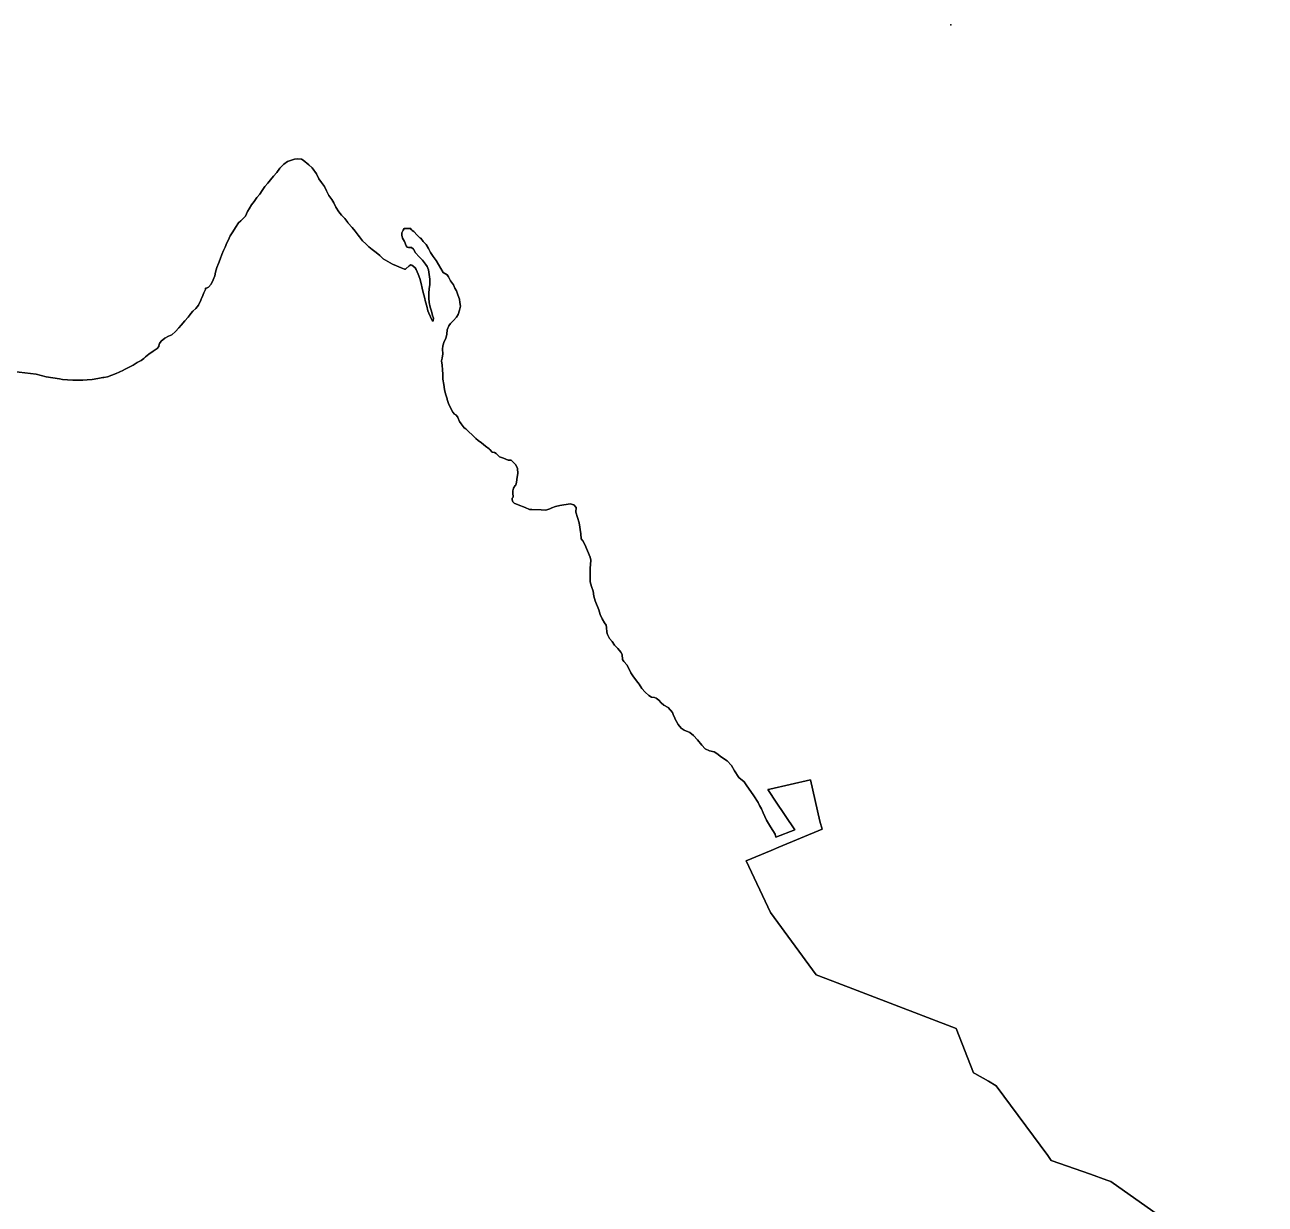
# Model space of a CAD drawing. Header units: inches. Extents: x 11258954 to 11313122, y 3645444 to 3695200.
# Drawn here: x 11282009 to 11284920, y 3666775 to 3669544 of the extents above; entities that cross this region are included whole.
import ezdxf

# ---------------------------------------------------------------- set-up
doc = ezdxf.new("R2010")
doc.units = ezdxf.units.IN
doc.header["$MEASUREMENT"] = 0
doc.layers.add('SchoolLocation_HigherEducation', color=4, linetype='Continuous')
doc.layers.add('SchoolZone_High', color=63, linetype='Continuous')

msp = doc.modelspace()

# ---------------------------------------------------------------- linework, layer by layer
at = {"layer": 'SchoolLocation_HigherEducation'}
msp.add_point((11284182.6709, 3669543.703), dxfattribs=at)
at = {"layer": 'SchoolZone_High'}
for points in [[(11284920.252, 3666572.353, 0), (11284558.073, 3666828.7005, 0), (11284548.752, 3666831.9905, 0), (11284510.129, 3666845.622, 0), (11284418.1405, 3666878.0885, 0), (11284409.656, 3666889.5815, 0), (11284288.791, 3667053.2985, 0), (11284270.585, 3667063.8175, 0), (11284238.9935, 3667082.0705, 0), (11284235.875, 3667083.872, 0), (11284194.7185, 3667187.3515, 0), (11283905.3895, 3667298.554, 0), (11283865.8345, 3667313.756, 0), (11283759.37, 3667460.144, 0), (11283701.9355, 3667581.317, 0), (11283760.315, 3667605.698, 0), (11283778.734, 3667613.39, 0), (11283880.1935, 3667655.7625, 0), (11283875.1475, 3667674.618, 0), (11283852.7335, 3667771.7045, 0), (11283757.639, 3667749.75, 0), (11283752.89, 3667748.6535, 0), (11283756.1355, 3667743.786, 0), (11283770.9645, 3667721.548, 0), (11283816, 3667654, 0), (11283771.1815, 3667636.465, 0), (11283770, 3667644.25, 0), (11283759, 3667660.75, 0), (11283750, 3667677, 0), (11283746, 3667685.5, 0), (11283742, 3667694, 0), (11283738, 3667703, 0), (11283733, 3667711.5, 0), (11283730, 3667718.5, 0), (11283720, 3667734, 0), (11283702, 3667760, 0), (11283697, 3667767, 0), (11283684.676, 3667777.259, 0), (11283674.53, 3667792.1795, 0), (11283667.3685, 3667804.7125, 0), (11283657.2225, 3667816.052, 0), (11283644.0925, 3667825.0045, 0), (11283633.3495, 3667833.36, 0), (11283626.7845, 3667836.941, 0), (11283616.0415, 3667839.328, 0), (11283605.299, 3667844.103, 0), (11283598.137, 3667853.055, 0), (11283587.991, 3667865.5885, 0), (11283578.442, 3667875.7345, 0), (11283569.4895, 3667882.896, 0), (11283556.3595, 3667888.2675, 0), (11283549.198, 3667892.4455, 0), (11283542.036, 3667901.3975, 0), (11283534.65, 3667915.75, 0), (11283534.35, 3667917.25, 0), (11283531.35, 3667922.05, 0), (11283528.8, 3667929.55, 0), (11283518.75, 3667941.4, 0), (11283508.75, 3667946.65, 0), (11283502.2, 3667952.5, 0), (11283497.1, 3667958.15, 0), (11283490.6, 3667963.05, 0), (11283486.5, 3667964.95, 0), (11283479.75, 3667965.35, 0), (11283473.05, 3667969.05, 0), (11283464.75, 3667977.35, 0), (11283456.95, 3667985.95, 0), (11283450.5, 3667995.85, 0), (11283447.35, 3668000, 0), (11283437.45, 3668013.1, 0), (11283431.25, 3668022.75, 0), (11283422.45, 3668040.6, 0), (11283414.35, 3668049.15, 0), (11283412, 3668053.95, 0), (11283410.5, 3668065.9, 0), (11283407.85, 3668071.3, 0), (11283400.5, 3668079.75, 0), (11283393.15, 3668087.15, 0), (11283387.65, 3668096, 0), (11283381.25, 3668103.3, 0), (11283376.6, 3668112.95, 0), (11283374.55, 3668118.15, 0), (11283374.15, 3668129.1, 0), (11283373.15, 3668134.6, 0), (11283369.65, 3668140.1, 0), (11283364, 3668149.2, 0), (11283359.25, 3668159.15, 0), (11283356.05, 3668170.8, 0), (11283347.25, 3668191.95, 0), (11283344.3, 3668202.5, 0), (11283343.05, 3668214.45, 0), (11283338.55, 3668225.3, 0), (11283335.6, 3668236.15, 0), (11283335.35, 3668257.2, 0), (11283335.6, 3668267.4, 0), (11283337.25, 3668286.7, 0), (11283336.1, 3668293.9, 0), (11283323.4, 3668323.45, 0), (11283318.15, 3668332.4, 0), (11283314.75, 3668337.35, 0), (11283313.8, 3668348.9, 0), (11283309.6045, 3668374.4215, 0), (11283302.147, 3668399.423, 0), (11283302.8, 3668410.9, 0), (11283297.1, 3668416.75, 0), (11283288.65, 3668418.95, 0), (11283264.65, 3668415.3, 0), (11283254.1, 3668412.65, 0), (11283245.55, 3668409.75, 0), (11283240.65, 3668407.25, 0), (11283231.3, 3668404.6, 0), (11283220.8, 3668405.5, 0), (11283198.6, 3668405.7, 0), (11283193.45, 3668406.15, 0), (11283183.45, 3668410.85, 0), (11283177.1585, 3668413.1625, 0), (11283176.961, 3668413.235, 0), (11283173, 3668414.75, 0), (11283163, 3668418.5, 0), (11283157, 3668420.75, 0), (11283154, 3668424, 0), (11283153, 3668428.75, 0), (11283153, 3668432.25, 0), (11283155, 3668434.75, 0), (11283154, 3668444.75, 0), (11283154, 3668450, 0), (11283156, 3668455.75, 0), (11283160, 3668462.5, 0), (11283161, 3668463.25, 0), (11283163, 3668470, 0), (11283164, 3668482, 0), (11283166, 3668490.75, 0), (11283165, 3668502.5, 0), (11283161, 3668510.75, 0), (11283159, 3668513, 0), (11283150, 3668521.5, 0), (11283143, 3668522, 0), (11283132, 3668526.25, 0), (11283123, 3668529.75, 0), (11283115, 3668537.5, 0), (11283111, 3668540, 0), (11283106, 3668540.75, 0), (11283100, 3668546.75, 0), (11283099, 3668548, 0), (11283090, 3668554.5, 0), (11283081, 3668562.25, 0), (11283073, 3668568, 0), (11283067, 3668572.25, 0), (11283060, 3668580, 0), (11283059, 3668581, 0), (11283051, 3668588, 0), (11283044, 3668595.25, 0), (11283040, 3668597.5, 0), (11283033, 3668606.75, 0), (11283029, 3668612.5, 0), (11283025, 3668622, 0), (11283025, 3668622.5, 0), (11283020, 3668628.25, 0), (11283017, 3668630, 0), (11283013, 3668634.75, 0), (11283008, 3668644.75, 0), (11283003, 3668654.75, 0), (11283000, 3668664.25, 0), (11283000, 3668665.75, 0), (11282996, 3668677.25, 0), (11282994, 3668688, 0), (11282992, 3668699.5, 0), (11282990, 3668712, 0), (11282990, 3668717.5, 0), (11282990, 3668723.75, 0), (11282989, 3668733.75, 0), (11282988, 3668744.5, 0), (11282987, 3668755.25, 0), (11282988, 3668761.5, 0), (11282990, 3668771.5, 0), (11282989, 3668782.25, 0), (11282990, 3668790.5, 0), (11282993, 3668800, 0), (11282997, 3668807.25, 0), (11282999, 3668817.5, 0), (11283000, 3668827.75, 0), (11283004, 3668837, 0), (11283008, 3668842.25, 0), (11283015, 3668849.5, 0), (11283022, 3668857.5, 0), (11283026, 3668863.5, 0), (11283029, 3668874.25, 0), (11283031, 3668883, 0), (11283030, 3668891.75, 0), (11283029, 3668899.5, 0), (11283025, 3668909.5, 0), (11283022, 3668919.5, 0), (11283018, 3668925.5, 0), (11283015, 3668933.25, 0), (11283008, 3668942.5, 0), (11283003, 3668952, 0), (11283000, 3668956.75, 0), (11282991, 3668962.5, 0), (11282985, 3668971.75, 0), (11282980, 3668980.75, 0), (11282974, 3668990.5, 0), (11282967, 3668999.5, 0), (11282961, 3669009.5, 0), (11282956, 3669018.75, 0), (11282951, 3669028.25, 0), (11282944, 3669034.75, 0), (11282938, 3669043, 0), (11282937, 3669043.25, 0), (11282930, 3669050.25, 0), (11282922, 3669058.25, 0), (11282918, 3669061, 0), (11282916, 3669062.75, 0), (11282913, 3669066, 0), (11282913, 3669065.5, 0), (11282902, 3669065.75, 0), (11282899, 3669065.25, 0), (11282897, 3669062, 0), (11282894, 3669055.25, 0), (11282894, 3669049.75, 0), (11282895, 3669042.75, 0), (11282900, 3669034.75, 0), (11282904, 3669025, 0), (11282906, 3669022, 0), (11282909, 3669021.25, 0), (11282916, 3669021, 0), (11282921, 3669017, 0), (11282926, 3669008.25, 0), (11282934, 3668999.25, 0), (11282942, 3668991, 0), (11282949, 3668982, 0), (11282953, 3668976.25, 0), (11282956, 3668968.75, 0), (11282958, 3668957.5, 0), (11282959, 3668946.5, 0), (11282959, 3668934.5, 0), (11282958, 3668924, 0), (11282957, 3668913.5, 0), (11282957, 3668902, 0), (11282958, 3668891.75, 0), (11282960, 3668881.25, 0), (11282963, 3668871.25, 0), (11282966, 3668861, 0), (11282968, 3668855, 0), (11282967, 3668848.75, 0), (11282967, 3668848, 0), (11282965, 3668849.25, 0), (11282961, 3668858.5, 0), (11282957, 3668866.75, 0), (11282955, 3668872, 0), (11282952, 3668883.25, 0), (11282949, 3668893.75, 0), (11282947, 3668904.75, 0), (11282944, 3668915.5, 0), (11282941, 3668925.5, 0), (11282939, 3668936.5, 0), (11282936, 3668948, 0), (11282932, 3668958, 0), (11282927, 3668969.5, 0), (11282925, 3668973.25, 0), (11282920, 3668977, 0), (11282917, 3668979.25, 0), (11282915, 3668980, 0), (11282911, 3668978.25, 0), (11282903, 3668971, 0), (11282902, 3668970, 0), (11282900, 3668969.75, 0), (11282892, 3668973.25, 0), (11282881, 3668978.25, 0), (11282872, 3668981.5, 0), (11282861, 3668988.25, 0), (11282850, 3668994.75, 0), (11282842, 3669002, 0), (11282833, 3669009, 0), (11282824, 3669016.25, 0), (11282816, 3669022.5, 0), (11282809, 3669029.25, 0), (11282801, 3669037, 0), (11282794, 3669046, 0), (11282791, 3669050, 0), (11282784, 3669059, 0), (11282777, 3669068.25, 0), (11282768, 3669077.75, 0), (11282767, 3669080, 0), (11282760, 3669088.75, 0), (11282752, 3669096.75, 0), (11282746, 3669104.75, 0), (11282739, 3669116, 0), (11282734, 3669125.5, 0), (11282729, 3669134, 0), (11282722, 3669142.75, 0), (11282717, 3669153.75, 0), (11282712, 3669164, 0), (11282705, 3669173.75, 0), (11282699, 3669182.5, 0), (11282693, 3669193.75, 0), (11282683, 3669208, 0), (11282675, 3669215, 0), (11282662, 3669225.75, 0), (11282658, 3669228, 0), (11282649, 3669228.75, 0), (11282642, 3669228, 0), (11282632, 3669225.25, 0), (11282625, 3669222.75, 0), (11282617, 3669216.25, 0), (11282607, 3669207, 0), (11282600, 3669196.75, 0), (11282592, 3669188.25, 0), (11282585, 3669180, 0), (11282579, 3669171.75, 0), (11282572, 3669164, 0), (11282566, 3669154.75, 0), (11282560, 3669146.5, 0), (11282553, 3669138.25, 0), (11282547, 3669129, 0), (11282541, 3669120.75, 0), (11282535, 3669111.75, 0), (11282531, 3669105.75, 0), (11282527, 3669094.5, 0), (11282523, 3669090.25, 0), (11282516, 3669083.5, 0), (11282510, 3669078.5, 0), (11282503, 3669068, 0), (11282497, 3669057.75, 0), (11282491, 3669048.5, 0), (11282486, 3669037.75, 0), (11282483, 3669032, 0), (11282479, 3669021.75, 0), (11282475, 3669014, 0), (11282471, 3669004.75, 0), (11282467, 3668993.75, 0), (11282463, 3668983.25, 0), (11282459, 3668973.75, 0), (11282456, 3668963.25, 0), (11282455, 3668954.75, 0), (11282451, 3668945, 0), (11282446, 3668934.75, 0), (11282440, 3668928, 0), (11282435, 3668925.5, 0), (11282433, 3668925.5, 0), (11282433, 3668922.25, 0), (11282429, 3668914.75, 0), (11282425, 3668904.75, 0), (11282424, 3668903.75, 0), (11282422, 3668897.25, 0), (11282416, 3668886, 0), (11282410, 3668877.5, 0), (11282403, 3668871.5, 0), (11282403, 3668871.25, 0), (11282398, 3668866, 0), (11282397, 3668863.5, 0), (11282392, 3668857.25, 0), (11282384, 3668848.75, 0), (11282376, 3668838.5, 0), (11282370, 3668832.25, 0), (11282362, 3668823.75, 0), (11282354, 3668816.25, 0), (11282346, 3668812.75, 0), (11282337, 3668808, 0), (11282329, 3668801.25, 0), (11282325, 3668795.75, 0), (11282324, 3668793.75, 0), (11282323, 3668788.75, 0), (11282319, 3668784.25, 0), (11282310, 3668778, 0), (11282300, 3668770.75, 0), (11282292, 3668764.25, 0), (11282288, 3668760.5, 0), (11282282, 3668756, 0), (11282272, 3668750.75, 0), (11282263, 3668744.5, 0), (11282252, 3668739.25, 0), (11282241, 3668734, 0), (11282240, 3668733.25, 0), (11282230, 3668728, 0), (11282223, 3668725, 0), (11282213, 3668721, 0), (11282203, 3668717.75, 0), (11282194, 3668716, 0), (11282192, 3668715.5, 0), (11282180, 3668713.75, 0), (11282167, 3668711.5, 0), (11282155, 3668710.25, 0), (11282145, 3668709.75, 0), (11282141, 3668709.75, 0), (11282133, 3668709.75, 0), (11282121, 3668709.5, 0), (11282109, 3668710, 0), (11282097, 3668711.25, 0), (11282090, 3668712.5, 0), (11282059, 3668717.25, 0), (11282035, 3668723.5, 0), (11281982.296, 3668730.291, 0)], [(11281982.296, 3668730.291, 0), (11282035, 3668723.5, 0), (11282059, 3668717.25, 0), (11282090, 3668712.5, 0), (11282097, 3668711.25, 0), (11282109, 3668710, 0), (11282121, 3668709.5, 0), (11282133, 3668709.75, 0), (11282141, 3668709.75, 0), (11282145, 3668709.75, 0), (11282155, 3668710.25, 0), (11282167, 3668711.5, 0), (11282180, 3668713.75, 0), (11282192, 3668715.5, 0), (11282194, 3668716, 0), (11282203, 3668717.75, 0), (11282213, 3668721, 0), (11282223, 3668725, 0), (11282230, 3668728, 0), (11282240, 3668733.25, 0), (11282241, 3668734, 0), (11282252, 3668739.25, 0), (11282263, 3668744.5, 0), (11282272, 3668750.75, 0), (11282282, 3668756, 0), (11282288, 3668760.5, 0), (11282292, 3668764.25, 0), (11282300, 3668770.75, 0), (11282310, 3668778, 0), (11282319, 3668784.25, 0), (11282323, 3668788.75, 0), (11282324, 3668793.75, 0), (11282325, 3668795.75, 0), (11282329, 3668801.25, 0), (11282337, 3668808, 0), (11282346, 3668812.75, 0), (11282354, 3668816.25, 0), (11282362, 3668823.75, 0), (11282370, 3668832.25, 0), (11282376, 3668838.5, 0), (11282384, 3668848.75, 0), (11282392, 3668857.25, 0), (11282397, 3668863.5, 0), (11282398, 3668866, 0), (11282403, 3668871.25, 0), (11282403, 3668871.5, 0), (11282410, 3668877.5, 0), (11282416, 3668886, 0), (11282422, 3668897.25, 0), (11282424, 3668903.75, 0), (11282425, 3668904.75, 0), (11282429, 3668914.75, 0), (11282433, 3668922.25, 0), (11282433, 3668925.5, 0), (11282435, 3668925.5, 0), (11282440, 3668928, 0), (11282446, 3668934.75, 0), (11282451, 3668945, 0), (11282455, 3668954.75, 0), (11282456, 3668963.25, 0), (11282459, 3668973.75, 0), (11282463, 3668983.25, 0), (11282467, 3668993.75, 0), (11282471, 3669004.75, 0), (11282475, 3669014, 0), (11282479, 3669021.75, 0), (11282483, 3669032, 0), (11282486, 3669037.75, 0), (11282491, 3669048.5, 0), (11282497, 3669057.75, 0), (11282503, 3669068, 0), (11282510, 3669078.5, 0), (11282516, 3669083.5, 0), (11282523, 3669090.25, 0), (11282527, 3669094.5, 0), (11282531, 3669105.75, 0), (11282535, 3669111.75, 0), (11282541, 3669120.75, 0), (11282547, 3669129, 0), (11282553, 3669138.25, 0), (11282560, 3669146.5, 0), (11282566, 3669154.75, 0), (11282572, 3669164, 0), (11282579, 3669171.75, 0), (11282585, 3669180, 0), (11282592, 3669188.25, 0), (11282600, 3669196.75, 0), (11282607, 3669207, 0), (11282617, 3669216.25, 0), (11282625, 3669222.75, 0), (11282632, 3669225.25, 0), (11282642, 3669228, 0), (11282649, 3669228.75, 0), (11282658, 3669228, 0), (11282662, 3669225.75, 0), (11282675, 3669215, 0), (11282683, 3669208, 0), (11282693, 3669193.75, 0), (11282699, 3669182.5, 0), (11282705, 3669173.75, 0), (11282712, 3669164, 0), (11282717, 3669153.75, 0), (11282722, 3669142.75, 0), (11282729, 3669134, 0), (11282734, 3669125.5, 0), (11282739, 3669116, 0), (11282746, 3669104.75, 0), (11282752, 3669096.75, 0), (11282760, 3669088.75, 0), (11282767, 3669080, 0), (11282768, 3669077.75, 0), (11282777, 3669068.25, 0), (11282784, 3669059, 0), (11282791, 3669050, 0), (11282794, 3669046, 0), (11282801, 3669037, 0), (11282809, 3669029.25, 0), (11282816, 3669022.5, 0), (11282824, 3669016.25, 0), (11282833, 3669009, 0), (11282842, 3669002, 0), (11282850, 3668994.75, 0), (11282861, 3668988.25, 0), (11282872, 3668981.5, 0), (11282881, 3668978.25, 0), (11282892, 3668973.25, 0), (11282900, 3668969.75, 0), (11282902, 3668970, 0), (11282903, 3668971, 0), (11282911, 3668978.25, 0), (11282915, 3668980, 0), (11282917, 3668979.25, 0), (11282920, 3668977, 0), (11282925, 3668973.25, 0), (11282927, 3668969.5, 0), (11282932, 3668958, 0), (11282936, 3668948, 0), (11282939, 3668936.5, 0), (11282941, 3668925.5, 0), (11282944, 3668915.5, 0), (11282947, 3668904.75, 0), (11282949, 3668893.75, 0), (11282952, 3668883.25, 0), (11282955, 3668872, 0), (11282957, 3668866.75, 0), (11282961, 3668858.5, 0), (11282965, 3668849.25, 0), (11282967, 3668848, 0), (11282967, 3668848.75, 0), (11282968, 3668855, 0), (11282966, 3668861, 0), (11282963, 3668871.25, 0), (11282960, 3668881.25, 0), (11282958, 3668891.75, 0), (11282957, 3668902, 0), (11282957, 3668913.5, 0), (11282958, 3668924, 0), (11282959, 3668934.5, 0), (11282959, 3668946.5, 0), (11282958, 3668957.5, 0), (11282956, 3668968.75, 0), (11282953, 3668976.25, 0), (11282949, 3668982, 0), (11282942, 3668991, 0), (11282934, 3668999.25, 0), (11282926, 3669008.25, 0), (11282921, 3669017, 0), (11282916, 3669021, 0), (11282909, 3669021.25, 0), (11282906, 3669022, 0), (11282904, 3669025, 0), (11282900, 3669034.75, 0), (11282895, 3669042.75, 0), (11282894, 3669049.75, 0), (11282894, 3669055.25, 0), (11282897, 3669062, 0), (11282899, 3669065.25, 0), (11282902, 3669065.75, 0), (11282913, 3669065.5, 0), (11282913, 3669066, 0), (11282916, 3669062.75, 0), (11282918, 3669061, 0), (11282922, 3669058.25, 0), (11282930, 3669050.25, 0), (11282937, 3669043.25, 0), (11282938, 3669043, 0), (11282944, 3669034.75, 0), (11282951, 3669028.25, 0), (11282956, 3669018.75, 0), (11282961, 3669009.5, 0), (11282967, 3668999.5, 0), (11282974, 3668990.5, 0), (11282980, 3668980.75, 0), (11282985, 3668971.75, 0), (11282991, 3668962.5, 0), (11283000, 3668956.75, 0), (11283003, 3668952, 0), (11283008, 3668942.5, 0), (11283015, 3668933.25, 0), (11283018, 3668925.5, 0), (11283022, 3668919.5, 0), (11283025, 3668909.5, 0), (11283029, 3668899.5, 0), (11283030, 3668891.75, 0), (11283031, 3668883, 0), (11283029, 3668874.25, 0), (11283026, 3668863.5, 0), (11283022, 3668857.5, 0), (11283015, 3668849.5, 0), (11283008, 3668842.25, 0), (11283004, 3668837, 0), (11283000, 3668827.75, 0), (11282999, 3668817.5, 0), (11282997, 3668807.25, 0), (11282993, 3668800, 0), (11282990, 3668790.5, 0), (11282989, 3668782.25, 0), (11282990, 3668771.5, 0), (11282988, 3668761.5, 0), (11282987, 3668755.25, 0), (11282988, 3668744.5, 0), (11282989, 3668733.75, 0), (11282990, 3668723.75, 0), (11282990, 3668717.5, 0), (11282990, 3668712, 0), (11282992, 3668699.5, 0), (11282994, 3668688, 0), (11282996, 3668677.25, 0), (11283000, 3668665.75, 0), (11283000, 3668664.25, 0), (11283003, 3668654.75, 0), (11283008, 3668644.75, 0), (11283013, 3668634.75, 0), (11283017, 3668630, 0), (11283020, 3668628.25, 0), (11283025, 3668622.5, 0), (11283025, 3668622, 0), (11283029, 3668612.5, 0), (11283033, 3668606.75, 0), (11283040, 3668597.5, 0), (11283044, 3668595.25, 0), (11283051, 3668588, 0), (11283059, 3668581, 0), (11283060, 3668580, 0), (11283067, 3668572.25, 0), (11283073, 3668568, 0), (11283081, 3668562.25, 0), (11283090, 3668554.5, 0), (11283099, 3668548, 0), (11283100, 3668546.75, 0), (11283106, 3668540.75, 0), (11283111, 3668540, 0), (11283115, 3668537.5, 0), (11283123, 3668529.75, 0), (11283132, 3668526.25, 0), (11283143, 3668522, 0), (11283150, 3668521.5, 0), (11283159, 3668513, 0), (11283161, 3668510.75, 0), (11283165, 3668502.5, 0), (11283166, 3668490.75, 0), (11283164, 3668482, 0), (11283163, 3668470, 0), (11283161, 3668463.25, 0), (11283160, 3668462.5, 0), (11283156, 3668455.75, 0), (11283154, 3668450, 0), (11283154, 3668444.75, 0), (11283155, 3668434.75, 0), (11283153, 3668432.25, 0), (11283153, 3668428.75, 0), (11283154, 3668424, 0), (11283157, 3668420.75, 0), (11283163, 3668418.5, 0), (11283173, 3668414.75, 0), (11283176.961, 3668413.235, 0), (11283177.1585, 3668413.1625, 0), (11283183.45, 3668410.85, 0), (11283193.45, 3668406.15, 0), (11283198.6, 3668405.7, 0), (11283220.8, 3668405.5, 0), (11283231.3, 3668404.6, 0), (11283240.65, 3668407.25, 0), (11283245.55, 3668409.75, 0), (11283254.1, 3668412.65, 0), (11283264.65, 3668415.3, 0), (11283288.65, 3668418.95, 0), (11283297.1, 3668416.75, 0), (11283302.8, 3668410.9, 0), (11283302.147, 3668399.423, 0), (11283309.6045, 3668374.4215, 0), (11283313.8, 3668348.9, 0), (11283314.75, 3668337.35, 0), (11283318.15, 3668332.4, 0), (11283323.4, 3668323.45, 0), (11283336.1, 3668293.9, 0), (11283337.25, 3668286.7, 0), (11283335.6, 3668267.4, 0), (11283335.35, 3668257.2, 0), (11283335.6, 3668236.15, 0), (11283338.55, 3668225.3, 0), (11283343.05, 3668214.45, 0), (11283344.3, 3668202.5, 0), (11283347.25, 3668191.95, 0), (11283356.05, 3668170.8, 0), (11283359.25, 3668159.15, 0), (11283364, 3668149.2, 0), (11283369.65, 3668140.1, 0), (11283373.15, 3668134.6, 0), (11283374.15, 3668129.1, 0), (11283374.55, 3668118.15, 0), (11283376.6, 3668112.95, 0), (11283381.25, 3668103.3, 0), (11283387.65, 3668096, 0), (11283393.15, 3668087.15, 0), (11283400.5, 3668079.75, 0), (11283407.85, 3668071.3, 0), (11283410.5, 3668065.9, 0), (11283412, 3668053.95, 0), (11283414.35, 3668049.15, 0), (11283422.45, 3668040.6, 0), (11283431.25, 3668022.75, 0), (11283437.45, 3668013.1, 0), (11283447.35, 3668000, 0), (11283450.5, 3667995.85, 0), (11283456.95, 3667985.95, 0), (11283464.75, 3667977.35, 0), (11283473.05, 3667969.05, 0), (11283479.75, 3667965.35, 0), (11283486.5, 3667964.95, 0), (11283490.6, 3667963.05, 0), (11283497.1, 3667958.15, 0), (11283502.2, 3667952.5, 0), (11283508.75, 3667946.65, 0), (11283518.75, 3667941.4, 0), (11283528.8, 3667929.55, 0), (11283531.35, 3667922.05, 0), (11283534.35, 3667917.25, 0), (11283534.65, 3667915.75, 0), (11283542.036, 3667901.3975, 0), (11283549.198, 3667892.4455, 0), (11283556.3595, 3667888.2675, 0), (11283569.4895, 3667882.896, 0), (11283578.442, 3667875.7345, 0), (11283587.991, 3667865.5885, 0), (11283598.137, 3667853.055, 0), (11283605.299, 3667844.103, 0), (11283616.0415, 3667839.328, 0), (11283626.7845, 3667836.941, 0), (11283633.3495, 3667833.36, 0), (11283644.0925, 3667825.0045, 0), (11283657.2225, 3667816.052, 0), (11283667.3685, 3667804.7125, 0), (11283674.53, 3667792.1795, 0), (11283684.676, 3667777.259, 0), (11283697, 3667767, 0), (11283702, 3667760, 0), (11283720, 3667734, 0), (11283730, 3667718.5, 0), (11283733, 3667711.5, 0), (11283738, 3667703, 0), (11283742, 3667694, 0), (11283746, 3667685.5, 0), (11283750, 3667677, 0), (11283759, 3667660.75, 0), (11283770, 3667644.25, 0), (11283771.1815, 3667636.465, 0), (11283816, 3667654, 0), (11283770.9645, 3667721.548, 0), (11283756.1355, 3667743.786, 0), (11283752.89, 3667748.6535, 0), (11283757.639, 3667749.75, 0), (11283852.7335, 3667771.7045, 0), (11283875.1475, 3667674.618, 0), (11283880.1935, 3667655.7625, 0), (11283778.734, 3667613.39, 0), (11283760.315, 3667605.698, 0), (11283701.9355, 3667581.317, 0), (11283759.37, 3667460.144, 0), (11283865.8345, 3667313.756, 0), (11283905.3895, 3667298.554, 0), (11284194.7185, 3667187.3515, 0), (11284235.875, 3667083.872, 0), (11284238.9935, 3667082.0705, 0), (11284270.585, 3667063.8175, 0), (11284288.791, 3667053.2985, 0), (11284409.656, 3666889.5815, 0), (11284418.1405, 3666878.0885, 0), (11284510.129, 3666845.622, 0), (11284548.752, 3666831.9905, 0), (11284558.073, 3666828.7005, 0), (11284920.252, 3666572.353, 0)]]:
    msp.add_polyline3d(points, dxfattribs=at)

doc.saveas('drawing.dxf')
